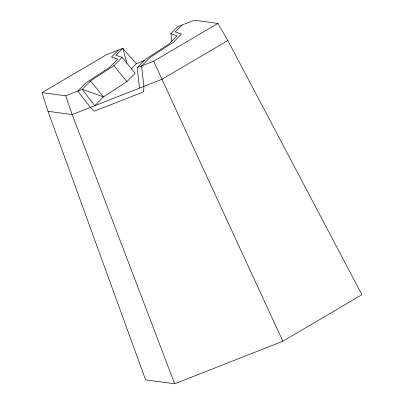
<?xml version="1.0" encoding="UTF-8"?>
<svg xmlns="http://www.w3.org/2000/svg" width="404" height="404" viewBox="0 0 404 404"><rect width="100%" height="100%" fill="white"/><g stroke="black" fill="none" stroke-linecap="round" stroke-linejoin="round"><path stroke-width="0.61" d="M118.428 50.03L111.509 57.025L117.71 59.125L109.504 67.418L86.092 82.699L77.815 91.062L90.4 107.419L94.455 111.145L143.688 91.779L143.905 86.365L141.557 65.983L149.833 57.626L173.245 42.339L181.452 34.047L175.25 31.946L182.169 24.957M90.486 80.972L103.535 96.854L82.209 89.335L94.794 105.686L103.535 96.854L126.952 81.573L135.158 73.281L122.109 57.398L113.903 65.685L90.486 80.972L82.209 89.335L65.726 95.819L42.072 92.597L47.99 111.287L145.566 379.836L174.669 383.8L282.851 341.239L361.928 294.718L227.856 40.526L217.907 23.422L194.258 20.2L177.775 26.684L170.852 33.678L171.907 41.142M131.123 68.983L136.34 63.721L144.465 60.519M139.506 88.097L137.158 67.715L145.435 59.353L168.852 44.071L177.058 35.779L170.852 33.678M42.072 92.597L106.338 54.787L122.826 48.303L136.34 63.721M137.158 67.715L153.646 61.231L217.907 23.422M227.856 40.526L162.115 79.204L72.185 114.579L47.99 111.287M122.109 57.398L115.903 55.292L122.826 48.303L126.856 63.352M113.903 65.685L126.952 81.573M153.646 61.231L282.851 341.239M174.669 383.8L72.185 114.579L65.726 95.819"/></g></svg>
